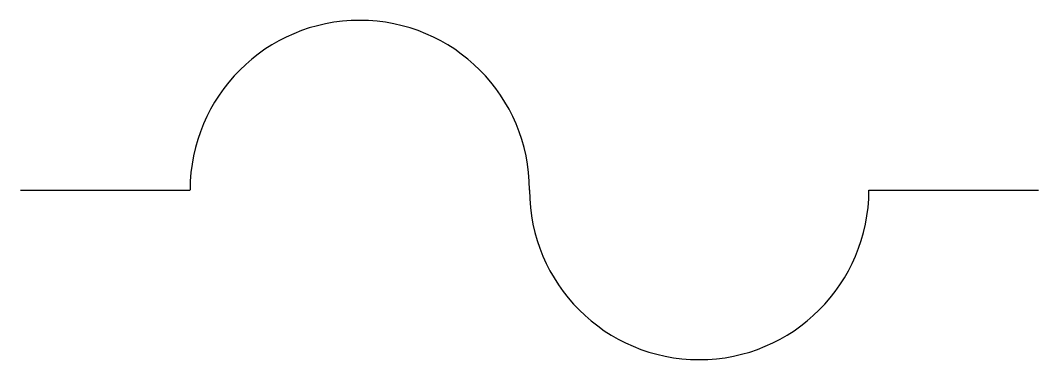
# Model space of a CAD drawing. Extents: x -0.3 to 0.3, y -0.1 to 0.1.
import ezdxf

# ---------------------------------------------------------------- set-up
doc = ezdxf.new("R2010")
doc.units = 0
doc.layers.add('1', color=7, linetype='CONTINUOUS')

msp = doc.modelspace()

# ---------------------------------------------------------------- linework, layer by layer
at = {"layer": '1', "color": 0}
for p, q in [((-0.3, 0), (-0.2, 0)), ((0.2, 0), (0.3, 0))]:
    msp.add_line(p, q, dxfattribs=at)
for centre, start, end in [((-0.1, 0), 0, 180), ((0.1, 0), 180, 0)]:
    msp.add_arc(centre, 0.1, start, end, dxfattribs=at)

doc.saveas('drawing.dxf')
